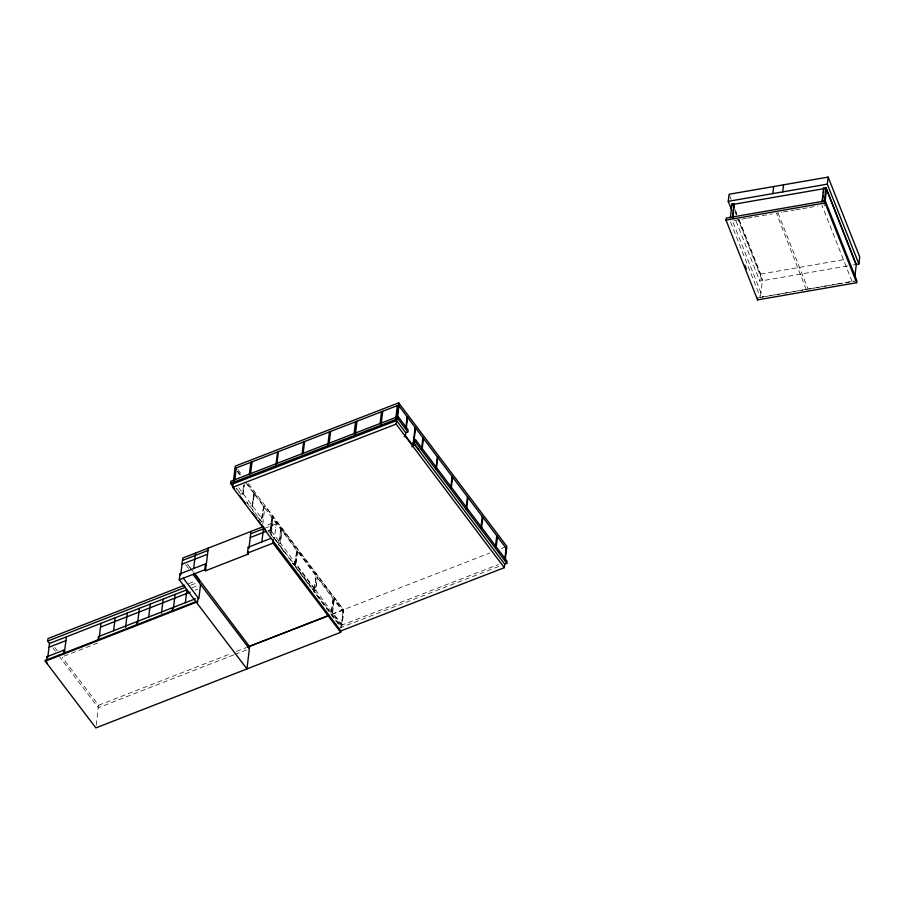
<?xml version="1.0" encoding="UTF-8"?>
<svg xmlns="http://www.w3.org/2000/svg" width="905" height="905" viewBox="0 0 905 905"><rect width="100%" height="100%" fill="white"/><g stroke="black" fill="none" stroke-linecap="round" stroke-linejoin="round"><path stroke-width="0.68" stroke-dasharray="4.53 3.39" d="M270.844 534.81L272.971 516.823L264.939 506.167L263.762 506.63L261.907 521.993L246.68 501.777M252.28 506.732L254.441 493.293L252.28 506.732L254.045 492.773L245.832 481.867M251.918 506.234L254.045 492.773M271.828 517.343L269.973 532.706L271.794 517.287L272.971 516.823L271.127 532.208L269.95 532.672L341.287 627.391L343.425 609.665L276.5 521.472L265.018 525.952M96.19 725.233L98.6 705.255L62.332 657.46M243.321 485.623L242.857 494.209L244.531 484.741M242.857 494.209L243.977 484.956M257.88 517.264L260.357 520.545L262.156 519.843L261.624 519.131L263.785 505.703L254.441 493.293M261.624 519.131L263.785 505.703M262.778 524.097L264.939 506.167M272.767 517.637L270.618 531.065L272.767 517.637L281.014 528.577L279.419 541.801L277.054 542.717M276.5 521.472L274.464 538.249L273.717 537.265M292.949 563.815L295.313 562.899L280.437 543.147L282.032 529.934L279.883 543.362L278.864 542.016L281.014 528.577M295.313 562.899L296.908 549.686L282.032 529.934M295.471 564.064L297.632 550.636L316.252 575.365L314.657 588.578L312.293 589.494M314.657 588.578L296.026 563.849L297.632 550.636M314.103 588.793L316.252 575.365M341.547 625.242L315.822 590.139L317.417 576.915L315.268 590.354L294.759 563.114L296.908 549.686M331.173 611.475L333.334 598.047L317.417 576.915M331.739 611.26L333.334 598.047M332.621 612.436L334.216 599.223L332.067 612.651L332.621 612.436L342.101 625.027L343.696 611.803L334.216 599.223M341.524 624.258L343.119 611.033M847.589 265.946L759.838 281.161L760.698 274.091L738.933 219.123M836.955 284.08L760.336 297.36L762.395 280.72L738.265 219.768M852.069 281.5L821.921 205.288M264.724 528.316L276.206 523.837M268.095 530.59L275.754 527.592M188.568 583.68L195.141 581.112M190.898 585.173L197.46 582.605M191.894 587.843L199.338 584.947M195.152 590.162L197.641 589.2M64.006 656.182L98.622 642.663M98.6 705.255L231.295 653.444M236.556 651.385L245.753 647.799M331.716 614.235L489.718 553.057M233.626 654.926L98.306 707.767L59.583 656.759M234.938 654.417L248.072 649.292M271.398 530.081L268.412 531.235L275.482 540.624M280.437 543.147L278.073 544.063L280.55 547.355M296.026 563.849L293.661 564.765L290.471 560.523M315.822 590.139L313.458 591.044L339.737 625.943L498.395 564.55M501.585 548.475L505.533 546.937M331.886 614.461L343.629 609.913L248.027 482.987M343.142 612.018L343.696 611.803L343.142 612.018L245.278 482.082M339.477 628.081L499.436 566.191M806.197 289.464L776.433 213.173L782.067 212.2M746.206 218.41L732.462 220.797L762.61 296.964M747.575 218.173L753.073 217.223M754.453 216.985L772.316 213.885M783.436 211.962L794.432 210.051M795.812 209.813L801.31 208.863M802.678 208.625L808.176 207.675M809.556 207.426L817.803 206.001M760.698 274.091L844.614 259.531M853.155 264.984L855.938 264.498M838.324 283.831L854.309 281.07M759.205 297.609L854.467 281.093M275.312 539.369L341.4 626.441M190.107 567.752L187.663 564.516L191.69 569.924M190.921 568.826L193.365 572.051M54.741 647.46L57.275 650.797M52.852 647.89L55.375 651.215M237.834 469.457L242.076 475.102M237.766 471.166L241.137 475.645M237.212 471.381L239.746 474.74M238.705 487.738L242.913 493.338L240.549 494.254L236.477 488.847M243.411 493.994L252.472 506.019M252.846 506.517L262.178 518.916M271.172 530.85L279.419 541.801M236.522 488.293L240.753 493.915M246.918 502.705L250.481 507.434M252.122 509.617L253.773 511.8M281.376 548.453L283.853 551.745M295.358 567.016L310.596 587.255M185.717 564.743L189.779 570.127M823.923 204.315L824.534 205.854M777.938 212.913L808.086 289.08M729.611 195.571L731.172 199.496M735.313 209.96L736.862 213.885M735.561 211.928L736.591 214.519M738.65 219.7L762.768 280.652M735.188 211.985L736.217 214.587M736.014 220.967L759.838 281.161M730.607 222.132L760.381 297.349"/><path stroke-width="1.36" d="M411.786 446.731L412.861 446.323L415.124 427.398L398.426 405.214L235.006 468.439L235.526 469.141M198.105 597.73L197.494 602.787L196.442 601.406L45.352 660.401L45.25 661.227L95.862 727.914L340.687 632.324L340.857 630.932L504.277 567.695L504.707 564.154L506.8 563.351L415.384 441.991L415.621 439.807L413.54 440.622L413.947 441.154L415.542 427.941M355.371 434.468L356.955 421.255M47.92 656.397L49.481 643.444L47.694 641.079L47.988 638.568L184.631 585.218M64.628 651.125L63.87 650.141L46.947 656.747L46.404 661.781L45.352 660.401M47.049 663.603L47.151 662.765M63.418 653.93L63.87 650.141M64.323 653.648L66.348 636.86M98.034 640.412L98.487 636.622L195.559 598.725M99.392 636.294L100.964 623.353M113.611 630.751L115.173 617.798M125.58 627.323L127.3 613.07M136.429 625.423L136.893 621.633L137.639 622.617L139.359 608.352M148.725 617.04L150.298 604.088M161.452 613.318L163.183 599.053M172.176 611.463L172.64 607.674L173.387 608.658M173.545 607.346L175.106 594.404M249.69 646.26L246.952 668.931L179.269 579.754L179.982 573.861L205.503 563.894L206.25 564.878M185.367 602.73L186.928 589.789L49.481 643.444M193.647 568.532L195.525 553.091M196.442 601.406L196.34 602.244L45.25 661.227M193.025 574.437L198.704 581.972L198.987 579.607L194.123 573.148L199.077 579.573L198.783 582.085L249.384 648.772M200.571 584.46L198.851 598.714L183.217 578.114M248.524 551.745L248.23 554.098L205.537 570.772L204.79 569.788L205.503 563.894M205.537 570.772L208.274 548.102M234.746 489.028L230.515 483.417L230.775 481.268L398.098 416.538L408.065 429.773L407.804 431.923L405.712 432.726L405.293 436.267L404.218 436.685M340.857 630.932L232.709 487.343L233.139 483.802L232.325 482.716M233.4 481.664L235.289 466.086L398.709 402.849L506.857 546.428L505.284 559.369M234.565 477.071L234.881 474.424M234.791 479.865L236.239 467.964M249.373 474.22L250.821 462.319M248.23 554.098L247.484 553.113L248.196 547.22L271.172 538.26M250.979 531.439L248.954 548.215L248.196 547.22M261.873 541.903L263.457 528.814L250.696 533.792M275.946 465.193L277.541 451.98M276.941 463.552L278.389 451.652M340.687 632.324L273.005 543.147L273.434 539.618M302.134 453.801L303.582 441.912M303.141 453.416L304.589 441.516M327.836 445.124L329.431 431.9M329.171 443.348L330.608 431.447M354.081 433.71L355.529 421.809M380.1 423.642L381.537 411.741M381.129 424.502L382.725 411.289M395.734 418.845L397.329 405.632M504.277 567.695L396.141 424.117L396.56 420.576L233.139 483.802M396.99 417.103L398.709 402.849M397.634 416.447L398.924 405.87M407.804 431.923L397.838 418.687L398.098 416.538M405.881 427.386L407.16 416.809M406.3 427.941L407.578 417.363M421.481 449.627L422.918 437.737M435.939 468.824L437.375 456.923M436.448 467.964L437.726 457.387M450.826 487.06L452.104 476.483M451.312 487.705L452.591 477.127M466.018 508.757L467.455 496.868M466.505 509.413L467.953 497.524M480.985 527.095L482.263 516.529M481.573 527.887L482.851 517.309M495.454 546.315L496.743 535.749M496.2 547.299L497.479 536.733M504.696 560.116L506.133 548.215M506.8 563.351L507.049 561.202L415.621 439.807M726.002 220.107L726.24 218.071L825.303 200.899L856.877 280.674L856.628 282.699L757.576 299.883L726.002 220.107L825.055 202.935L825.303 200.899M731.862 210.492L728.242 201.34L729.091 194.258L828.154 177.086L859.75 256.918L858.89 263.989L855.938 264.498L826.548 189.213L825.032 201.691M730.335 217.834L732.009 203.976L734.249 203.591L732.801 218.026M732.564 217.449L734.249 203.591M757.576 299.883L757.813 297.847M772.825 193.602L773.685 186.532M782.701 191.894L783.56 184.812M822.034 201.928L823.708 188.07L825.937 187.686L856.311 264.43L854.806 276.907M822.43 201.125L823.098 195.582M823.437 192.81L823.708 188.07M824.263 201.544L825.937 187.686M858.89 263.989L827.294 184.156L828.154 177.086M250.549 473.768L252.02 461.855M422.126 448.948L423.483 438.484M262.461 526.948L182.765 558.068L180.728 574.845L179.982 573.861M182.471 560.433L207.992 550.466M182.018 564.2L207.539 554.233M250.233 537.559L266.828 531.088M179.269 579.754L204.79 569.788M247.484 553.113L273.005 543.147M47.694 641.079L185.638 587.221M100.512 627.12L190.197 592.108M247.065 647.29L329.115 615.253M49.028 647.188L65.895 640.638M230.515 483.417L397.838 418.687M232.709 487.343L396.141 424.117M504.696 564.211L413.302 442.794L415.384 441.991M327.972 615.977L249.395 646.374L199.077 579.573M728.242 201.34L827.294 184.156M734.475 204.168L823.935 188.659M413.302 442.794L419.173 450.362M98.487 636.622L99.233 637.606M47.015 656.725L47.761 657.709M415.124 427.386L506.562 548.792M395.745 419.49L405.712 432.726M405.372 435.543L412.952 445.588M239.814 495.759L245.73 503.61M252.484 512.592L256.715 518.203M258.4 520.443L260.097 522.694M261.59 524.549L265.629 529.911M825.055 202.935L856.628 282.699M732.009 203.976L732.62 205.503M744.872 265.154L746.433 269.079"/></g></svg>
